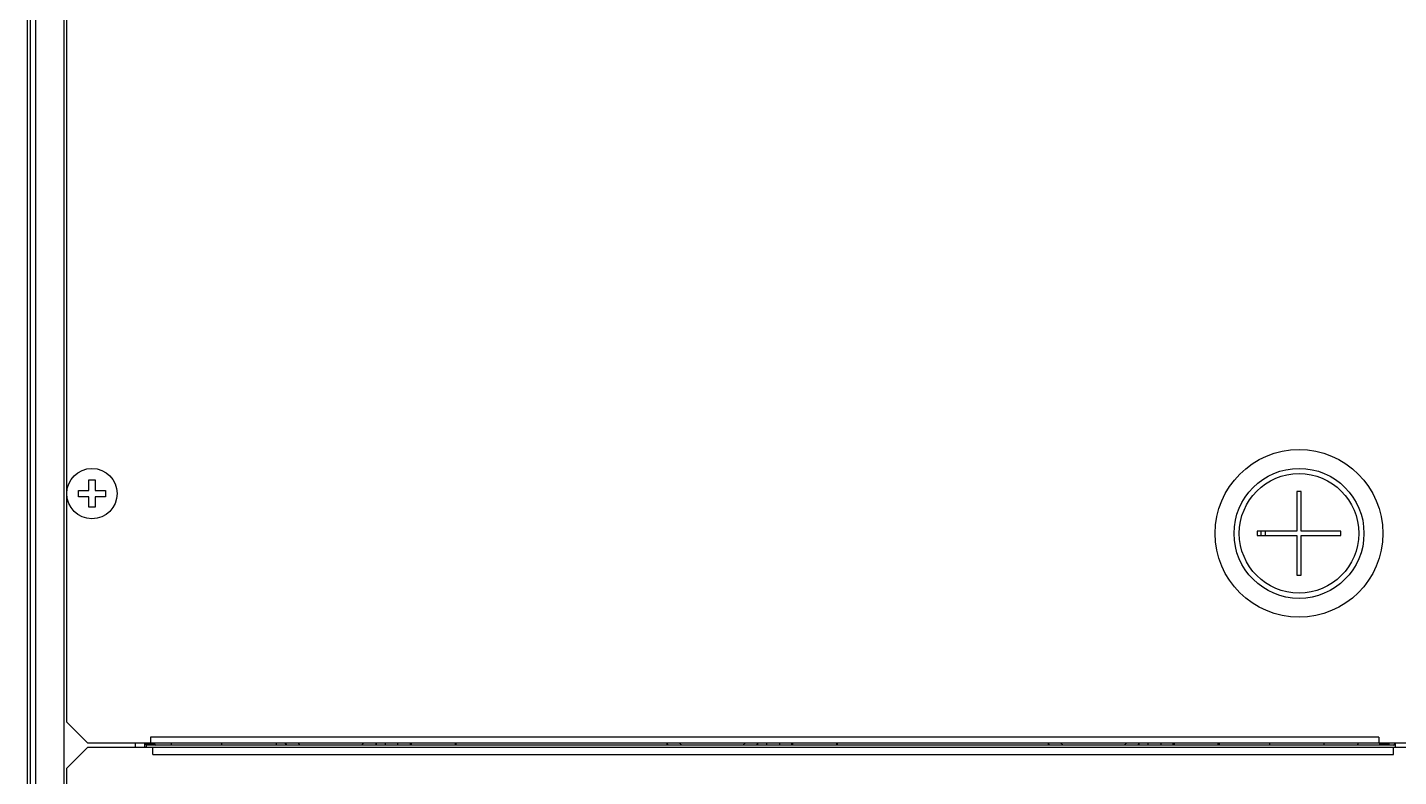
# Model space of a CAD drawing. Header units: millimetres. Extents: x -4 to 141, y -1 to 132.
# Drawn here: x 0 to 32.71, y 47.9 to 65.77 of the extents above; entities that cross this region are included whole.
import ezdxf

# ---------------------------------------------------------------- set-up
doc = ezdxf.new("R2010")
doc.units = ezdxf.units.MM

msp = doc.modelspace()

# ---------------------------------------------------------------- linework, layer by layer
for p, q in [((0, 3.4), (0, 88.4)), ((0.07, 3.34), (0.07, 88.46)), ((0.19, 88.45), (0.19, 3.35)), ((0.87, 88.15), (0.87, 3.65)), ((0.94, 49.2), (0.94, 87.2)), ((1.465, 54.725), (1.465, 54.975)), ((1.465, 54.975), (1.615, 54.975)), ((1.615, 54.975), (1.615, 54.725)), ((1.215, 54.575), (1.215, 54.725)), ((1.215, 54.725), (1.465, 54.725)), ((1.615, 54.725), (1.865, 54.725)), ((1.865, 54.725), (1.865, 54.575)), ((30.29, 54.7), (30.29, 53.75)), ((30.39, 54.7), (30.29, 54.7)), ((30.39, 53.75), (30.39, 54.7)), ((1.465, 54.575), (1.215, 54.575)), ((1.465, 54.325), (1.465, 54.575)), ((1.615, 54.325), (1.465, 54.325)), ((1.615, 54.575), (1.615, 54.325)), ((1.865, 54.575), (1.615, 54.575)), ((29.34, 53.75), (29.34, 53.65)), ((30.29, 53.75), (29.34, 53.75)), ((29.43, 53.75), (29.43, 53.65)), ((29.53, 53.75), (29.53, 53.65)), ((31.34, 53.75), (30.39, 53.75)), ((31.34, 53.65), (31.34, 53.75)), ((29.34, 53.65), (30.29, 53.65)), ((30.29, 53.65), (30.29, 52.7)), ((30.39, 52.7), (30.39, 53.65)), ((30.39, 53.65), (31.34, 53.65)), ((30.29, 52.7), (30.39, 52.7)), ((0.94, 49.2), (1.44, 48.7)), ((2.94, 48.84), (2.94, 48.7)), ((32.24, 48.84), (2.94, 48.84)), ((32.24, 48.84), (32.24, 48.7)), ((1.44, 48.6), (0.94, 48.1)), ((34.44, 48.7), (1.44, 48.7)), ((1.44, 48.6), (34.39, 48.6)), ((2.57, 48.7), (2.57, 48.6)), ((2.79, 48.7), (2.79, 48.6)), ((2.79, 48.67), (2.84, 48.67)), ((2.84, 48.67), (2.84, 48.7)), ((2.84, 48.67), (2.96, 48.67)), ((2.84, 48.6), (2.84, 48.65)), ((32.64, 48.65), (2.84, 48.65)), ((2.96, 48.67), (2.96, 48.7)), ((2.96, 48.67), (3.04, 48.67)), ((2.99, 48.43), (2.99, 48.6)), ((2.99, 48.43), (32.59, 48.43)), ((3.04, 48.67), (3.04, 48.7)), ((3.44, 48.65), (3.44, 48.7)), ((4.64, 48.65), (4.64, 48.7)), ((5.94, 48.65), (5.94, 48.7)), ((8.54, 48.65), (8.54, 48.7)), ((8.84, 48.65), (8.84, 48.7)), ((9.14, 48.65), (9.14, 48.7)), ((9.157, 48.7), (9.163, 48.65)), ((10.203, 48.7), (10.197, 48.65)), ((10.22, 48.7), (10.22, 48.65)), ((17.642, 48.65), (17.642, 48.7)), ((17.942, 48.7), (17.942, 48.65)), ((18.242, 48.65), (18.242, 48.7)), ((18.258, 48.7), (18.265, 48.65)), ((19.305, 48.7), (19.298, 48.65)), ((19.322, 48.7), (19.322, 48.65)), ((26.74, 48.65), (26.74, 48.7)), ((27.04, 48.7), (27.04, 48.65)), ((27.34, 48.65), (27.34, 48.7)), ((27.357, 48.7), (27.363, 48.65)), ((28.403, 48.7), (28.397, 48.65)), ((28.42, 48.7), (28.42, 48.65)), ((28.44, 48.65), (28.44, 48.7)), ((29.64, 48.65), (29.64, 48.7)), ((30.94, 48.65), (30.94, 48.7)), ((31.74, 48.65), (31.74, 48.669)), ((31.742, 48.668), (31.741, 48.65)), ((31.744, 48.685), (31.742, 48.668)), ((32.27, 48.65), (32.27, 48.7)), ((32.27, 48.686), (32.48, 48.686)), ((32.48, 48.7), (32.48, 48.65)), ((32.59, 48.43), (32.59, 48.6)), ((32.62, 48.7), (32.62, 48.67)), ((32.64, 48.67), (32.62, 48.67)), ((32.64, 48.6), (32.64, 48.7)), ((0.94, 6.45), (0.94, 48.1))]:
    msp.add_line(p, q)
msp.add_lwpolyline([(31.747, 48.7), (31.747, 48.7), (31.744, 48.685)])
for centre, radius in [((30.34, 53.7), 2), ((1.54, 54.65), 0.6), ((30.34, 53.7), 1.55), ((30.34, 53.7), 1.425)]:
    msp.add_circle(centre, radius)
for centre, radius, start, end in [((3.06, 48.67), 0.27, 180, 195.1478), ((2.98, 48.67), 0.14, 180, 188.1998), ((2.98, 48.67), 0.02, 180, 270), ((3.06, 48.67), 0.02, 180, 270), ((7.24, 49.4), 1.3, 212.6065, 215.3326), ((7.24, 49.4), 1.05, 222.0044, 225.6459), ((7.24, 49.4), 1.05, 314.3541, 317.9956), ((7.24, 49.4), 1.3, 324.6674, 327.3935), ((16.342, 49.4), 1.3, 212.6065, 215.3326), ((16.342, 49.4), 1.05, 222.0044, 225.6459), ((16.342, 49.4), 1.05, 314.3541, 317.9956), ((16.342, 49.4), 1.3, 324.6674, 327.3935), ((25.44, 49.4), 1.3, 212.6065, 215.3326), ((25.44, 49.4), 1.05, 222.0044, 225.6459), ((25.44, 49.4), 1.05, 314.3541, 317.9956), ((25.44, 49.4), 1.3, 324.6674, 327.3935), ((31.862, 48.669), 0.122, 165.2432, 180), ((32.6, 48.67), 0.02, 270, 0)]:
    msp.add_arc(centre, radius, start, end)

doc.saveas('drawing.dxf')
